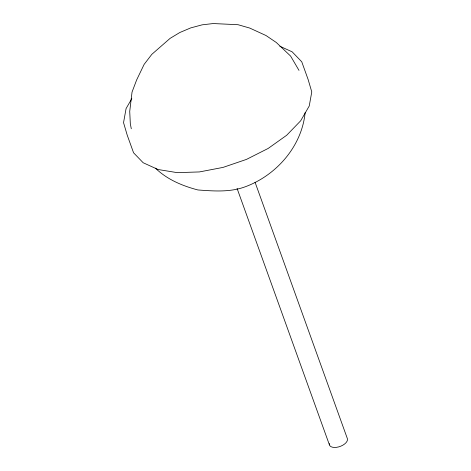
<?xml version="1.0" encoding="UTF-8"?>
<svg xmlns="http://www.w3.org/2000/svg" width="471" height="471" viewBox="0 0 471 471"><rect width="100%" height="100%" fill="white"/><g stroke="black" fill="none" stroke-linecap="round" stroke-linejoin="round"><path stroke-width="0.71" d="M305.143 112.593C301.84 146.222 276.501 175.265 245.238 186.781C230.036 192.421 213.763 191.102 197.944 189.966C182.489 185.933 166.981 179.475 155.436 168.153M131.792 98.704L126.081 108.566L123.543 122.666L127.205 135.112L133.57 152.798L143.178 162.748L158.079 169.519L177.255 172.651L199.404 171.933L223.013 167.411L246.474 159.398L268.187 148.43L286.674 135.265L300.675 120.794L309.235 106.004L311.773 91.904L308.111 79.458L301.746 61.772L292.138 51.822L279.827 46.229M298.991 70.385L290.625 56.096L276.306 42.496L265.98 35.513L249.748 28.072L238.043 24.71L213.222 23.55L202.141 24.839L190.743 27.895L179.822 32.511L170.108 38.363L151.821 54.342L144.144 64.356L136.637 79.958L132.045 92.063L129.725 111.386L130.32 123.785L131.291 128.771M255.046 182.206L347.392 438.689A9.508 4.969 -19.8 0 1 338.649 446.908A9.508 4.969 -19.8 0 1 329.347 443.535M237.066 188.382L329.412 444.871"/></g></svg>
